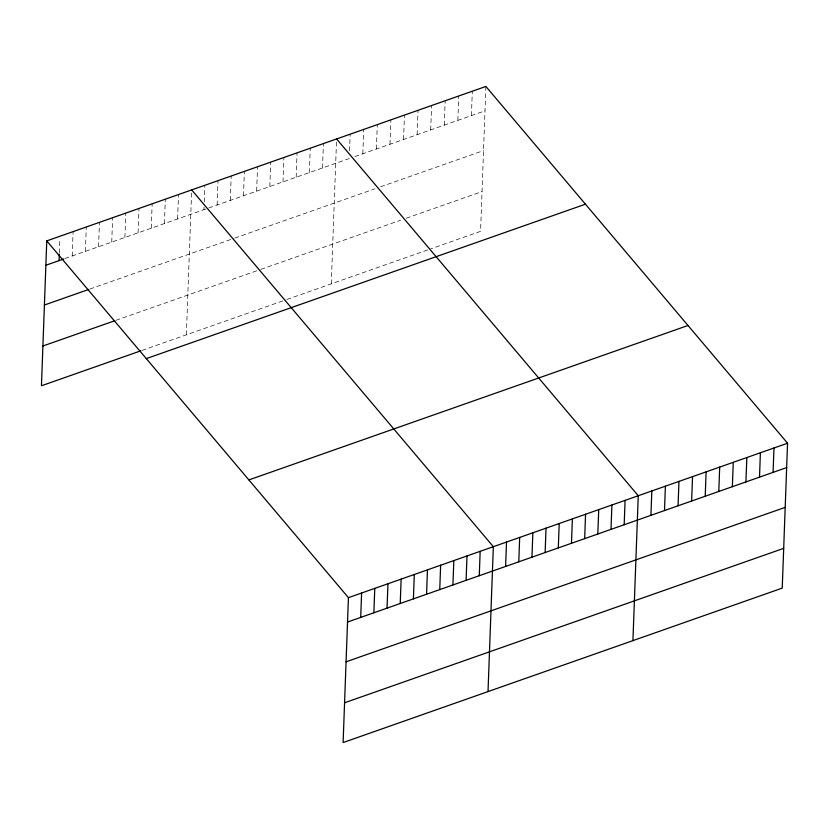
<?xml version="1.0" encoding="UTF-8"?>
<svg xmlns="http://www.w3.org/2000/svg" width="829" height="829" viewBox="0 0 829 829"><rect width="100%" height="100%" fill="white"/><g stroke="black" fill="none" stroke-linecap="round" stroke-linejoin="round"><path stroke-width="0.62" stroke-dasharray="4.14 3.11" d="M59.325 252.928L59.843 238.814M72.216 255.995L73.107 231.612M85.387 251.363L86.289 226.98M98.568 246.731L99.459 222.348M111.739 242.099L112.63 217.716M124.91 237.457L125.801 213.084M138.08 232.825L138.982 208.452M151.261 228.193L152.153 203.82M164.432 223.561L165.323 199.188M177.603 218.929L178.504 194.556M186.359 334.812L191.675 189.914M203.955 209.664L204.048 207.095M204.235 201.965L204.846 185.281M217.125 205.032L218.017 180.649M230.307 200.4L231.198 176.017M243.477 195.768L244.368 171.385M256.648 191.136L257.539 166.753M269.819 186.494L270.72 162.121M283 181.862L283.891 157.489M296.171 177.23L297.062 152.857M309.341 172.598L310.243 148.225M322.522 167.966L323.414 143.583M331.268 283.85L336.584 138.951M349.548 150.857L350.159 134.184M362.833 153.79L363.734 129.407M376.407 149.013L377.309 124.63M389.982 144.236L390.873 119.863M403.557 139.469L404.448 115.086M417.132 134.692L418.023 110.309M430.707 129.915L431.598 105.542M444.271 125.148L445.173 100.765M457.846 120.371L458.738 95.998M471.421 115.594L472.312 91.221M485.887 86.444L480.571 231.343L430.811 248.845M65.035 258.524L207.551 208.4M208.742 207.975L349.268 158.557M354.916 156.567L484.996 110.827M89.915 289.031L233.633 238.483M234.835 238.058L374.957 188.784M380.604 186.794L483.535 150.598M115.967 320.315L259.674 269.777M260.876 269.352L400.594 220.213M406.251 218.224L482.032 191.572M142.049 350.398L285.767 299.86M286.958 299.435L429.681 249.239"/><path stroke-width="1.24" d="M46.766 240.887L348.429 597.657L343.113 742.556L782.234 588.113L787.55 443.225L485.887 86.444L46.766 240.887L41.45 385.775L140.847 350.822M59.046 260.627L59.273 254.213M360.708 617.398L361.599 593.025M373.879 612.766L374.77 588.393M387.05 608.134L387.951 583.761M400.231 603.502L401.122 579.129M413.402 598.87L414.293 574.487M426.572 594.238L427.463 569.855M439.743 589.606L440.645 565.223M452.924 584.973L453.815 560.591M466.095 580.341L466.986 555.958M479.266 575.709L480.167 551.326M488.022 691.593L493.338 546.694L191.675 189.914M505.617 566.435L506.509 542.062M518.788 561.803L519.679 537.43M531.959 557.171L532.86 532.798M545.14 552.539L546.031 528.156M558.311 547.907L559.202 523.524M571.482 543.275L572.383 518.892M584.663 538.643L585.554 514.26M597.833 534.011L598.725 509.628M611.004 529.379L611.895 504.996M624.185 524.736L625.076 500.364M632.931 640.63L638.247 495.732L336.584 138.951M650.931 515.337L651.822 490.955M664.495 510.56L665.397 486.188M678.07 505.783L678.961 481.411M691.645 501.017L692.536 476.634M705.22 496.239L706.111 471.867M718.795 491.462L719.686 467.09M732.359 486.696L733.261 462.313M745.934 481.918L746.836 457.546M759.509 477.152L760.4 452.769M773.084 472.375L773.975 447.992M45.864 265.259L63.833 258.938M44.414 305.031L88.724 289.445M42.911 346.004L114.765 320.74M146.308 358.615L585.44 204.183M248.876 479.918L687.997 325.486M348.429 597.657L787.55 443.225M347.527 622.04L786.659 467.597M346.076 661.811L785.198 507.369M344.574 702.785L783.695 548.352"/></g></svg>
